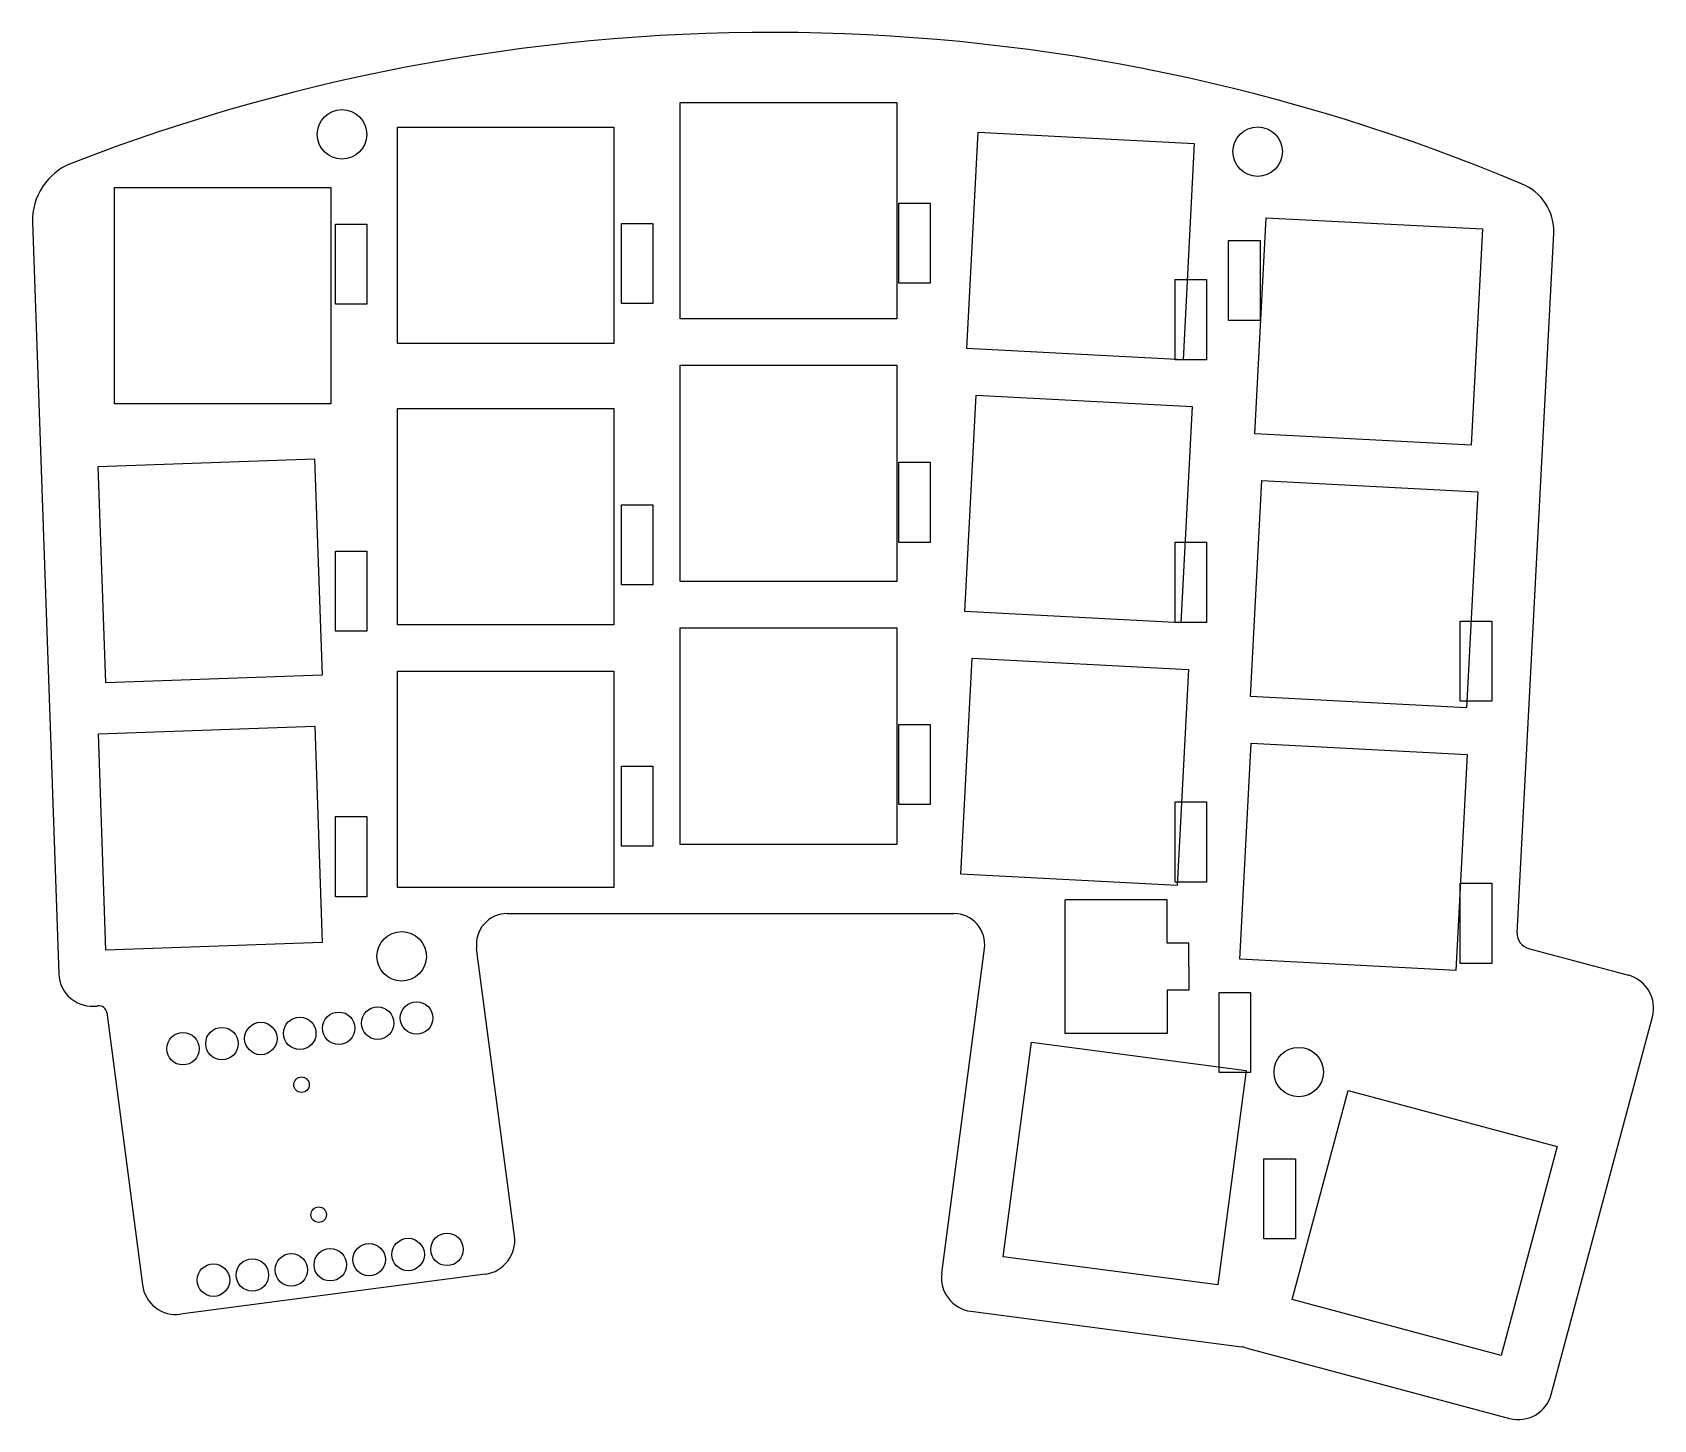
# Model space of a CAD drawing. Extents: x 77 to 182, y -137 to -47.
import ezdxf

# ---------------------------------------------------------------- set-up
doc = ezdxf.new("R2010")
doc.units = 0
doc.layers.add('BLACK', color=7, linetype='CONTINUOUS')

msp = doc.modelspace()

# ---------------------------------------------------------------- linework, layer by layer
at = {"layer": 'BLACK', "linetype": 'CONTINUOUS'}
for p, q in [((119.04619, -51.408681), (133.04619, -51.408681)), ((119.04619, -65.408681), (119.04619, -51.408681)), ((133.04619, -51.408681), (133.04619, -65.408681)), ((100.74639, -53.008681), (114.74639, -53.008681)), ((100.74639, -67.008681), (100.74639, -53.008681)), ((114.74639, -53.008681), (114.74639, -67.008681)), ((137.585756, -67.316587), (138.318459, -53.335774)), ((138.318459, -53.335774), (152.299272, -54.068477)), ((152.299272, -54.068477), (151.566569, -68.04929)), ((82.44659, -70.908681), (82.44659, -56.908681)), ((82.44659, -56.908681), (96.44659, -56.908681)), ((96.44659, -56.908681), (96.44659, -70.908681)), ((133.18179, -57.923081), (135.21379, -57.923081)), ((133.18179, -63.104681), (133.18179, -57.923081)), ((135.21379, -57.923081), (135.21379, -63.104681)), ((77.141859, -59.158281), (78.838905, -107.806371)), ((96.74539, -59.267881), (98.77739, -59.267881)), ((96.74539, -64.449481), (96.74539, -59.267881)), ((98.77739, -59.267881), (98.77739, -64.449481)), ((115.24619, -59.230281), (117.27819, -59.230281)), ((115.24619, -64.411881), (115.24619, -59.230281)), ((117.27819, -59.230281), (117.27819, -64.411881)), ((156.22206, -72.839305), (156.954763, -58.858492)), ((156.954763, -58.858492), (170.935576, -59.591195)), ((170.935576, -59.591195), (170.202873, -73.572008)), ((154.51779, -60.326681), (156.54979, -60.326681)), ((154.51779, -65.508281), (154.51779, -60.326681)), ((156.54979, -60.326681), (156.54979, -65.508281)), ((173.182153, -105.133828), (175.55435, -59.869619)), ((151.06339, -62.866681), (153.09539, -62.866681)), ((151.06339, -68.048281), (151.06339, -62.866681)), ((153.09539, -62.866681), (153.09539, -68.048281)), ((135.21379, -63.104681), (133.18179, -63.104681)), ((98.77739, -64.449481), (96.74539, -64.449481)), ((117.27819, -64.411881), (115.24619, -64.411881)), ((133.04619, -65.408681), (119.04619, -65.408681)), ((156.54979, -65.508281), (154.51779, -65.508281)), ((114.74639, -67.008681), (100.74639, -67.008681)), ((151.566569, -68.04929), (137.585756, -67.316587)), ((153.09539, -68.048281), (151.06339, -68.048281)), ((119.04619, -68.408681), (133.04619, -68.408681)), ((119.04619, -82.408681), (119.04619, -68.408681)), ((133.04619, -68.408681), (133.04619, -82.408681)), ((96.44659, -70.908681), (82.44659, -70.908681)), ((100.74639, -71.208681), (114.74639, -71.208681)), ((100.74639, -85.208681), (100.74639, -71.208681)), ((114.74639, -71.208681), (114.74639, -85.208681)), ((137.445007, -84.332741), (138.17771, -70.351928)), ((138.17771, -70.351928), (152.158523, -71.084631)), ((152.158523, -71.084631), (151.42582, -85.065444)), ((170.202873, -73.572008), (156.22206, -72.839305)), ((81.396088, -74.957225), (95.387559, -74.468632)), ((81.884681, -88.948696), (81.396088, -74.957225)), ((95.387559, -74.468632), (95.876152, -88.460103)), ((133.18179, -74.687081), (135.21379, -74.687081)), ((133.18179, -79.868681), (133.18179, -74.687081)), ((135.21379, -74.687081), (135.21379, -79.868681)), ((155.931527, -89.847409), (156.66423, -75.866596)), ((156.66423, -75.866596), (170.645043, -76.599299)), ((115.24619, -77.430281), (117.27819, -77.430281)), ((115.24619, -82.611881), (115.24619, -77.430281)), ((117.27819, -77.430281), (117.27819, -82.611881)), ((170.645043, -76.599299), (169.91234, -90.580112)), ((96.74539, -80.443481), (98.77739, -80.443481)), ((96.74539, -85.625081), (96.74539, -80.443481)), ((98.77739, -80.443481), (98.77739, -85.625081)), ((135.21379, -79.868681), (133.18179, -79.868681)), ((151.06339, -79.865481), (153.09539, -79.865481)), ((151.06339, -85.047081), (151.06339, -79.865481)), ((153.09539, -79.865481), (153.09539, -85.047081)), ((117.27819, -82.611881), (115.24619, -82.611881)), ((133.04619, -82.408681), (119.04619, -82.408681)), ((151.42582, -85.065444), (137.445007, -84.332741)), ((98.77739, -85.625081), (96.74539, -85.625081)), ((114.74639, -85.208681), (100.74639, -85.208681)), ((119.04619, -85.408681), (133.04619, -85.408681)), ((119.04619, -99.408681), (119.04619, -85.408681)), ((133.04619, -85.408681), (133.04619, -99.408681)), ((153.09539, -85.047081), (151.06339, -85.047081)), ((169.50379, -84.964681), (171.53579, -84.964681)), ((169.50379, -90.146281), (169.50379, -84.964681)), ((171.53579, -84.964681), (171.53579, -90.146281)), ((137.204405, -101.343462), (137.937108, -87.362649)), ((137.937108, -87.362649), (151.917921, -88.095352)), ((95.876152, -88.460103), (81.884681, -88.948696)), ((100.74639, -88.208681), (114.74639, -88.208681)), ((100.74639, -102.208681), (100.74639, -88.208681)), ((114.74639, -88.208681), (114.74639, -102.208681)), ((151.917921, -88.095352), (151.185218, -102.076165)), ((169.91234, -90.580112), (155.931527, -89.847409)), ((171.53579, -90.146281), (169.50379, -90.146281)), ((81.406558, -92.257042), (95.398029, -91.768449)), ((81.895151, -106.248513), (81.406558, -92.257042)), ((95.398029, -91.768449), (95.886622, -105.75992)), ((133.18179, -91.654281), (135.21379, -91.654281)), ((133.18179, -96.835881), (133.18179, -91.654281)), ((135.21379, -91.654281), (135.21379, -96.835881)), ((155.241542, -106.834578), (155.974245, -92.853765)), ((155.974245, -92.853765), (169.955058, -93.586468)), ((115.24619, -94.346681), (117.27819, -94.346681)), ((115.24619, -99.528281), (115.24619, -94.346681)), ((117.27819, -94.346681), (117.27819, -99.528281)), ((169.955058, -93.586468), (169.222355, -107.567281)), ((135.21379, -96.835881), (133.18179, -96.835881)), ((151.06339, -96.665481), (153.09539, -96.665481)), ((151.06339, -101.847081), (151.06339, -96.665481)), ((153.09539, -96.665481), (153.09539, -101.847081)), ((96.74539, -97.613881), (98.77739, -97.613881)), ((96.74539, -102.795481), (96.74539, -97.613881)), ((98.77739, -97.613881), (98.77739, -102.795481)), ((117.27819, -99.528281), (115.24619, -99.528281)), ((133.04619, -99.408681), (119.04619, -99.408681)), ((151.185218, -102.076165), (137.204405, -101.343462)), ((114.74639, -102.208681), (100.74639, -102.208681)), ((153.09539, -101.847081), (151.06339, -101.847081)), ((169.50379, -101.931881), (171.53579, -101.931881)), ((169.50379, -107.113481), (169.50379, -101.931881)), ((171.53579, -101.931881), (171.53579, -107.113481)), ((98.77739, -102.795481), (96.74539, -102.795481)), ((143.934, -111.643), (143.934, -103.007)), ((150.538, -103.007), (143.934, -103.007)), ((150.538, -105.801), (150.538, -103.007)), ((107.857454, -103.886093), (136.739906, -103.888465)), ((95.886622, -105.75992), (81.895151, -106.248513)), ((151.935, -105.801), (150.538, -105.801)), ((151.935, -107.325), (151.935, -105.801)), ((108.322257, -124.754978), (105.874374, -106.146945)), ((135.9567, -127.158855), (138.722631, -106.149517)), ((169.222355, -107.567281), (155.241542, -106.834578)), ((173.921963, -106.152089), (180.375679, -107.881356)), ((151.935, -107.325), (151.935, -108.849)), ((171.53579, -107.113481), (169.50379, -107.113481)), ((150.538, -108.849), (150.538, -111.643)), ((151.935, -108.849), (150.538, -108.849)), ((153.90819, -114.174681), (153.90819, -108.993081)), ((153.90819, -108.993081), (155.94019, -108.993081)), ((155.94019, -108.993081), (155.94019, -114.174681)), ((81.382851, -109.864537), (81.323053, -109.87241)), ((81.943863, -110.295205), (84.256922, -127.92208)), ((175.386358, -135.001901), (181.931314, -110.575795)), ((150.538, -111.643), (143.934, -111.643)), ((139.939936, -126.091728), (141.767302, -112.2115)), ((141.767302, -112.2115), (155.64753, -114.038866)), ((155.64753, -114.038866), (153.820164, -127.919094)), ((155.94019, -114.174681), (153.90819, -114.174681)), ((158.623787, -128.854923), (162.247254, -115.331962)), ((162.247254, -115.331962), (175.770215, -118.955429)), ((175.770215, -118.955429), (172.146748, -132.47839)), ((156.80379, -124.944281), (156.80379, -119.762681)), ((156.80379, -119.762681), (158.83579, -119.762681)), ((158.83579, -119.762681), (158.83579, -124.944281)), ((158.83579, -124.944281), (156.80379, -124.944281)), ((153.820164, -127.919094), (139.939936, -126.091728)), ((106.428207, -127.223094), (86.725379, -129.81702)), ((172.146748, -132.47839), (158.623787, -128.854923)), ((137.85072, -129.627192), (155.355476, -131.931736)), ((155.637721, -131.987877), (172.691919, -136.557536))]:
    msp.add_line(p, q, dxfattribs=at)
at = {"layer": 'BLACK'}
for centre, radius in [((97.16459, -53.468681), 1.6), ((156.39739, -54.586281), 1.6), ((101.02539, -106.656281), 1.6), ((99.470234, -110.977866), 1.05), ((101.988504, -110.646329), 1.05), ((91.915424, -111.972476), 1.050001), ((94.433694, -111.640939), 1.05), ((96.951964, -111.309403), 1.050001), ((86.878884, -112.635549), 1.05), ((89.397154, -112.304012), 1.05), ((159.0548, -114.1476), 1.6), ((94.550195, -114.962146), 0.5), ((95.657918, -123.376142), 0.5), ((103.959788, -125.619725), 1.05), ((96.404979, -126.614334), 1.05), ((98.923249, -126.282798), 1.05), ((101.441518, -125.951261), 1.05), ((88.850169, -127.608944), 1.05), ((91.368439, -127.277407), 1.05), ((93.886709, -126.945871), 1.05)]:
    msp.add_circle(centre, radius, dxfattribs=at)
for centre, radius, start, end in [((124.91915, -172.03176), 125.161349, 67.17761886, 111.20939854), ((81.1264, -59.0463), 3.986114, -248.08378405, -178.39019092), ((172.2329, -59.7552), 3.323422, -1.97297398, 68.21712014), ((107.8573, -105.8861), 2.000009, -270.00441176, -172.50602592), ((136.7397, -105.8885), 2.000035, -7.49884066, 89.99409864), ((174.1809, -105.1861), 1.000092, -182.99598882, -105.0055907), ((81.0359, -107.6912), 2.20003, -176.99918411, -82.50022578), ((179.8063, -110.0064), 2.200001, -14.99998025, 75.00062447), ((81.4481, -110.3603), 0.500038, 7.48029632, 97.49779189), ((106.141, -125.0419), 2.200047, -82.49877709, 7.49364999), ((86.4382, -127.6359), 2.199945, -172.52558085, -82.49924848), ((138.1379, -127.446), 2.200016, -187.49960165, -97.50053256), ((155.0683, -134.1131), 2.200186, 75.00077441, 82.5001554), ((173.2613, -134.4325), 2.20002, -104.99947977, -14.9998346)]:
    msp.add_arc(centre, radius, start, end, dxfattribs=at)

doc.saveas('drawing.dxf')
